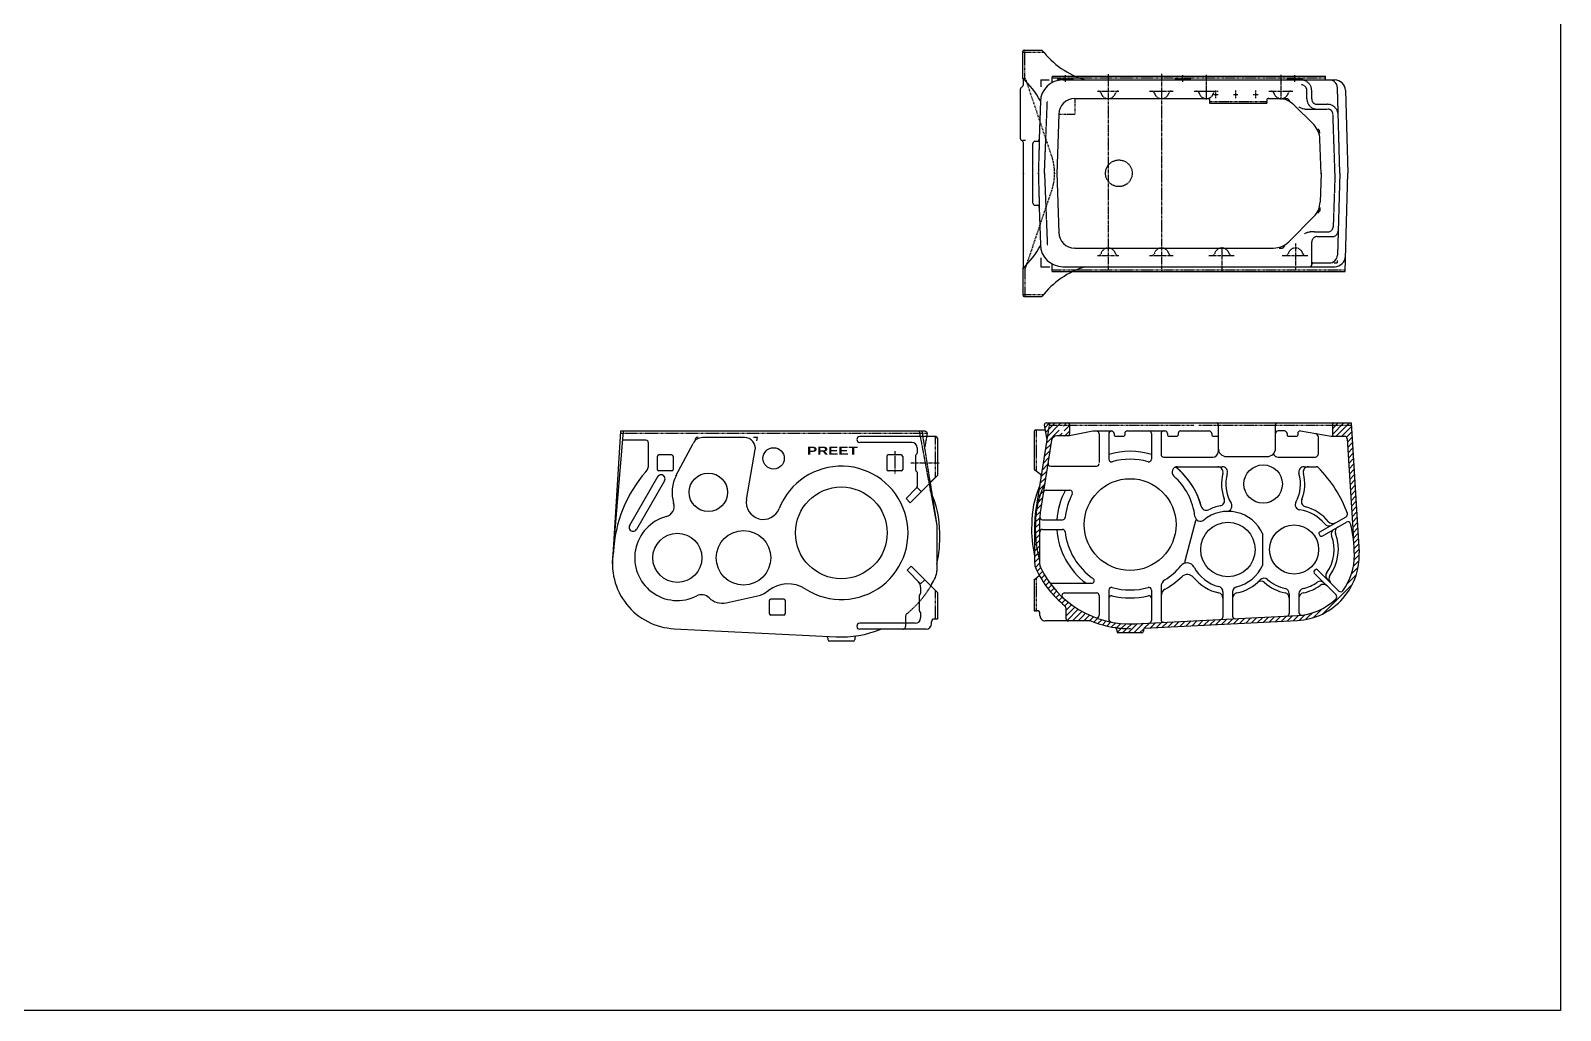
# Model space of a CAD drawing. Header units: millimetres. Extents: x -4466 to 20635, y -2270 to 9154.
# Drawn here: x 17768 to 20635, y 5512 to 7348 of the extents above; entities that cross this region are included whole.
import ezdxf
from ezdxf.enums import TextEntityAlignment as Align

# ---------------------------------------------------------------- set-up
doc = ezdxf.new("R2010")
doc.units = ezdxf.units.MM
doc.header["$LTSCALE"] = 0.3
for name, pattern in [('CENTER2', [28.575, 19.05, -3.175, 3.175, -3.175]), ('HIDDEN', [9.525, 6.35, -3.175]), ('HIDDEN2', [4.7625, 3.175, -1.5875]), ('PHANTOM2', [31.75, 15.875, -3.175, 3.175, -3.175, 3.175, -3.175])]:
    doc.linetypes.add(name, pattern=pattern)
doc.layers.add('AM_8', color=1, linetype='Continuous', lineweight=25)
for name, color, linetype in [('center', 1, 'CENTER2'), ('CHAIN ...', 8, 'PHANTOM2'), ('h', 4, 'HIDDEN'), ('hidden', 4, 'HIDDEN2')]:
    doc.layers.add(name, color=color, linetype=linetype)
doc.styles.add('ARIAL-BLACK', font='')
doc.styles.get('ARIAL-BLACK').set_extended_font_data('Arial Black')

msp = doc.modelspace()

# ---------------------------------------------------------------- hatches: boundary and pattern name
for points in [[(19703.68926, 7212.16692, 0.6748705776), (19703.25925, 7211.99343, 0.1962848416), (19703.33069, 7211.81845, -0.0041667028)], [(19703.75925, 7211.99343, 0.1941221171), (19703.68926, 7212.16692, 0.0041667028), (19703.33069, 7211.81845, 0.6718426336)], [(19724.51733, 7220.25031), (19724.51733, 7220.47944), (19724.41733, 7220.47944, 0.0020833424), (19724.16734, 7220.4784, 0.539229628)], [(19724.66733, 7220.47944), (19724.41733, 7220.47944, 0.0020833424), (19724.16734, 7220.4784, 0.9979188278)], [(19724.51733, 7220.47944), (19724.51733, 7220.25031, 0.2982166267), (19724.66733, 7220.47944)], [(19694.42957, 7191.33623, -0.0020833424), (19694.43775, 7191.5861, 0.4238328738), (19694.17957, 7191.33623, 0.4058719921), (19694.42243, 7191.08633)], [(19694.67957, 7191.33623), (19694.42957, 7191.33623), (19694.42243, 7191.08633, 0.4226046263)], [(19694.43775, 7191.5861, 0.0020833424), (19694.42957, 7191.33623), (19694.67957, 7191.33623, 0.4046592383)], [(19627.99795, 7080.47944), (19628.49795, 7080.47944, 1)], [(19628.49795, 7080.47944), (19627.99795, 7080.47944, 1)], [(19656.25509, 7080.72934, 0.4226046264), (19655.99795, 7080.47944), (19656.24795, 7080.47944)], [(19656.24795, 7080.47944), (19655.99795, 7080.47944, 0.4226046262), (19656.25509, 7080.22954)], [(19656.25509, 7080.72934), (19656.24795, 7080.47944), (19656.49795, 7080.47944, 0.4058719923)], [(19656.49795, 7080.47944), (19656.24795, 7080.47944), (19656.25509, 7080.22954, 0.405871992)], [(19686.74764, 7080.72944, 0.4138474931), (19686.49795, 7080.47944), (19686.74795, 7080.47944, 0.0006250002)], [(19686.74795, 7080.47944), (19686.49795, 7080.47944, 0.4138474931), (19686.74764, 7080.22944, 0.0006250002)], [(19686.74764, 7080.72944, -0.0006250002), (19686.74795, 7080.47944), (19686.99795, 7080.47944, 0.4145797264)], [(19686.99795, 7080.47944), (19686.74795, 7080.47944, -0.0006250002), (19686.74764, 7080.22944, 0.4145797264)], [(19694.42243, 6969.87254, 0.4058719921), (19694.17957, 6969.62264, 0.4238328738), (19694.43775, 6969.37278, -0.0020833424), (19694.42957, 6969.62264)], [(19694.42243, 6969.87254), (19694.42957, 6969.62264, 0.0020833424), (19694.43775, 6969.37278, 0.4046592383), (19694.67957, 6969.62264, 0.4226046263)], [(19703.33069, 6949.14042, 0.1962848416), (19703.25925, 6948.96544, 0.6748705776), (19703.68926, 6948.79196, -0.0041667028)], [(19703.33069, 6949.14042, 0.0041667028), (19703.68926, 6948.79196, 0.1941221171), (19703.75925, 6948.96544, 0.6718426336)], [(19724.66733, 6940.47944), (19724.41733, 6940.47944, -0.0020833424), (19724.16734, 6940.48048, 1.0020855123)], [(19724.16734, 6940.48048, 0.0020833424), (19724.41733, 6940.47944), (19724.66733, 6940.47944, 0.997918828)], [(19672.72408, 6917.43156, 0.2026267476), (19672.69377, 6917.35985, 0.1955122371), (19672.72214, 6917.29007, -0.0005952383), (19672.79377, 6917.35985)], [(19672.72214, 6917.29007, 0.6729230684), (19672.89377, 6917.35985, 0.1948943177), (19672.86557, 6917.42945, 0.001190477)], [(19672.86557, 6917.42945, 0.4145622879), (19672.72408, 6917.43156), (19672.79377, 6917.35985, -0.0005952383)], [(19633.17826, 6908.53539, 0.2026267476), (19633.14795, 6908.46367, 0.1955122371), (19633.17632, 6908.39389, -0.0005952383), (19633.24795, 6908.46367)], [(19633.17632, 6908.39389, 0.6729230684), (19633.34795, 6908.46367, 0.1948943177), (19633.31975, 6908.53328, 0.001190477)], [(19633.31975, 6908.53328, 0.4145622879), (19633.17826, 6908.53539), (19633.24795, 6908.46367, -0.0005952383)], [(19701.9954, 6905.55115, 0.2026267476), (19701.96509, 6905.47944, 0.1955122371), (19701.99346, 6905.40966, -0.0005952383), (19702.06509, 6905.47944)], [(19701.99346, 6905.40966, 0.6729230684), (19702.16509, 6905.47944, 0.1948943177), (19702.13689, 6905.54905, 0.001190477)], [(19702.13689, 6905.54905, 0.4145622879), (19701.9954, 6905.55115), (19702.06509, 6905.47944, -0.0005952383)]]:
    msp.add_hatch(color=6).paths.add_polyline_path(points)
at = {"layer": 'AM_8'}
h = msp.add_hatch(dxfattribs=at)
h.set_pattern_fill('_U', color=6, scale=7.5, angle=45, style=0, pattern_type=0)
h.set_pattern_definition([(45, (12519.663, 6518.954), (-5.303301, 5.303301), [])])
edge = h.paths.add_edge_path(flags=17)
edge.add_arc((19702.77664, 6266.40773), 5, 0, 50.66611826, ccw=False)
edge.add_line((19707.77664, 6266.40773), (19707.77664, 6246.63082))
edge.add_arc((19712.77664, 6246.63082), 5, 180, 270)
edge.add_line((19712.77664, 6241.63082), (19738.27663, 6241.63082))
edge.add_line((19738.27663, 6241.63082), (19738.27663, 6249.14239))
edge.add_arc((19828.27664, 6422.13082), 195, 231.14604248, 242.51357214, ccw=False)
edge = h.paths.add_edge_path(flags=17)
edge.add_line((19738.27663, 6249.14239), (19738.27663, 6241.63082))
edge.add_line((19738.27663, 6241.63082), (19754.48808, 6241.63082))
edge.add_arc((19828.27664, 6422.13082), 195, 242.51357214, 247.76521358, ccw=False)
edge = h.paths.add_edge_path()
edge.add_arc((19828.27664, 6422.13082), 195, 261.69360055, 270.00000069, ccw=False)
edge.add_arc((19798.11209, 6224.33425), 5.2365, 9.50914794, 67.62298144, ccw=False)
edge.add_line((19803.27664, 6225.19935), (19803.27664, 6222.13082))
edge.add_arc((19806.27664, 6222.13082), 3, 180, 270)
edge.add_line((19806.27664, 6219.13082), (19828.27664, 6219.13082))
edge.add_line((19828.27664, 6219.13082), (19828.27664, 6227.13082))
edge = h.paths.add_edge_path()
edge.add_arc((19856.64762, 6225.104), 3.37252, 111.45215689, 178.26966256, ccw=False)
edge.add_line((19855.41421, 6228.24288), (19838.00084, 6227.37343))
edge.add_arc((19828.27664, 6422.13082), 195, 270.00000069, 272.85839461, ccw=False)
edge.add_line((19828.27664, 6227.13082), (19828.27664, 6219.13082))
edge.add_line((19828.27664, 6219.13082), (19850.27664, 6219.13082))
edge.add_arc((19850.27664, 6222.13082), 3, 270, 360)
edge.add_line((19853.27664, 6222.13082), (19853.27664, 6225.20584))
edge = h.paths.add_edge_path()
edge.add_line((19711.77664, 6612.63082), (19671.27664, 6612.63082))
edge.add_line((19671.27664, 6612.63082), (19667.27664, 6608.63082))
edge.add_line((19667.27664, 6608.63082), (19672.27664, 6581.13432))
edge.add_line((19672.27664, 6581.13432), (19714.77664, 6608.63082))
edge.add_line((19714.77664, 6608.63082), (19714.77664, 6609.63082))
edge.add_arc((19711.77664, 6609.63082), 3, 0, 90)
edge = h.paths.add_edge_path()
edge.add_arc((19678.27664, 6351.02527), 20, 180, 205.36268445, ccw=False)
edge.add_line((19658.27664, 6351.02527), (19658.27664, 6422.13082))
edge.add_line((19658.27664, 6422.13082), (19649.27664, 6422.13082))
edge.add_line((19649.27664, 6422.13082), (19649.27664, 6351.02526))
edge.add_arc((19678.27664, 6351.02526), 29, 180, 205.36268633)
edge.add_arc((19828.27664, 6422.13082), 195, 205.36268633, 270.00000069)
edge.add_line((19828.27664, 6227.13082), (19828.27664, 6236.13082))
edge.add_arc((19828.27664, 6422.13082), 186, 205.36268445, 270.00000072, ccw=False)
edge = h.paths.add_edge_path()
edge.add_line((19660.37905, 6448.78418), (19681.08206, 6579.19867))
edge.add_arc((19690.95838, 6577.63082), 10, 90, 170.97969587, ccw=False)
edge.add_line((19690.95838, 6587.63082), (19711.77664, 6587.63082))
edge.add_line((19711.77664, 6587.63082), (19713.00992, 6587.89605))
edge.add_arc((19711.77664, 6590.63082), 3, 294.27364891, 360)
edge.add_line((19714.77664, 6590.63082), (19714.77664, 6608.63082))
edge.add_line((19714.77664, 6608.63082), (19672.27664, 6581.13432))
edge.add_line((19672.27664, 6581.13432), (19651.49036, 6450.19524))
edge.add_arc((19828.27664, 6422.13082), 179, 170.97969587, 180)
edge.add_line((19649.27664, 6422.13082), (19658.27664, 6422.13082))
edge.add_arc((19828.27664, 6422.13082), 170, 170.97969587, 180, ccw=False)
edge = h.paths.add_edge_path()
edge.add_line((20242.27664, 6612.63082), (20210.27664, 6612.63082))
edge.add_arc((20210.27664, 6609.63082), 3, 90, 180)
edge.add_line((20207.27664, 6609.63082), (20207.27664, 6608.63082))
edge.add_line((20207.27664, 6608.63082), (20242.52408, 6608.63082))
edge.add_line((20242.52408, 6608.63082), (20242.27664, 6612.63082))
edge = h.paths.add_edge_path()
edge.add_line((20257.27664, 6356.57461), (20257.27664, 6366.38082))
edge.add_arc((20135.27664, 6366.38082), 122, 360, 363.53984901)
edge.add_line((20257.04387, 6373.91344), (20256.9531, 6375.38082))
edge.add_line((20256.9531, 6375.38082), (20248.27664, 6375.38082))
edge.add_line((20248.27664, 6375.38082), (20248.27664, 6317.78214))
edge.add_arc((20135.52664, 6364.38082), 122, 337.54508084, 356.33140253)
edge = h.paths.add_edge_path()
edge.add_line((20254.06111, 6422.13082), (20245.04391, 6422.13082))
edge.add_line((20245.04391, 6422.13082), (20246.71357, 6395.14009))
edge.add_arc((20019.52664, 6366.38082), 229, 2.6774882, 7.21461652, ccw=False)
edge.add_line((20248.27664, 6377.07832), (20248.27664, 6375.38082))
edge.add_line((20248.27664, 6375.38082), (20256.9531, 6375.38082))
edge.add_line((20256.9531, 6375.38082), (20254.06111, 6422.13082))
edge = h.paths.add_edge_path()
edge.add_line((20242.52408, 6608.63082), (20207.27664, 6608.63082))
edge.add_line((20207.27664, 6608.63082), (20207.27664, 6590.63082))
edge.add_arc((20210.27664, 6590.63082), 3, 180, 270)
edge.add_line((20210.27664, 6587.63082), (20230.1057, 6587.63082))
edge.add_arc((20230.1057, 6582.63082), 5, 3.53984901, 90, ccw=False)
edge.add_line((20235.09616, 6582.93954), (20245.04391, 6422.13082))
edge.add_line((20245.04391, 6422.13082), (20254.06111, 6422.13082))
edge.add_line((20254.06111, 6422.13082), (20242.52408, 6608.63082))
h.paths.add_polyline_path([(20135.52664, 6251.24006), (20011.52664, 6245.04876), (20011.52664, 6236.03755), (20135.52664, 6242.22885)])
edge = h.paths.add_edge_path()
edge.add_line((20187.0936, 6253.81479), (20135.52664, 6251.24006))
edge.add_line((20135.52664, 6251.24006), (20135.52664, 6242.22885))
edge.add_line((20135.52664, 6242.22885), (20141.6105, 6242.53261))
edge.add_arc((20135.52664, 6364.38082), 122, 272.85839461, 295.00390396)
edge = h.paths.add_edge_path()
edge.add_arc((20136.14463, 6363.81999), 121.16557, 273.05014849, 356.47008572)
edge.add_line((20257.08032, 6356.35987), (20257.27664, 6356.57461))
edge.add_arc((20135.52664, 6364.38082), 122, 337.54508084, 356.33140253, ccw=False)
edge.add_line((20248.27664, 6317.78214), (20248.27664, 6366.38082))
edge.add_arc((20135.77827, 6363.93448), 112.52496, -82.64939558, 1.24573637, ccw=False)
edge.add_line((20150.17478, 6252.33426), (20187.0936, 6253.81479))
edge.add_arc((20135.52664, 6364.38082), 122, 272.85839461, 295.00390396, ccw=False)
edge.add_line((20141.6105, 6242.53261), (20142.59185, 6242.82608))
edge = h.paths.add_edge_path()
edge.add_line((20011.52664, 6236.03755), (19838.00084, 6227.37343))
edge.add_arc((19828.27664, 6422.13082), 195, 270.00000069, 272.85839461, ccw=False)
edge.add_line((19828.27664, 6227.13082), (19828.27664, 6236.13082))
edge.add_arc((19828.27664, 6422.13082), 186, 270.00000072, 272.85839461)
edge.add_line((19837.55203, 6236.36224), (20011.52664, 6245.04876))
edge.add_line((20011.52664, 6245.04876), (20011.52664, 6236.03755))
h.paths.add_polyline_path([(19704.90114, 6593.5088), (19704.90114, 6606.75285), (19695.52614, 6606.75285), (19695.52614, 6593.5088)], flags=16)

# ---------------------------------------------------------------- linework, layer by layer
at = {"color": 6}
for p, q in [((19630.24795, 7311.47944), (19663.08128, 7311.47944)), ((19627.24795, 7258.24686), (19627.24795, 7308.47944)), ((19628.24795, 7246.57878), (19628.24795, 7257.32912)), ((19661.24795, 7255.47944), (19660.88304, 7242.70754)), ((19661.24795, 7255.47944), (19676.00407, 7255.47944)), ((19665.74795, 7255.47944), (19676.53224, 7255.47944)), ((19692.24795, 7254.31599), (19692.24795, 7255.47944)), ((19694.24795, 7257.47944), (19720.24795, 7257.47944)), ((19702.06509, 7255.47944), (20211.81122, 7255.47944)), ((19725.31695, 7262.47944), (20194.49795, 7262.47944)), ((19914.24795, 7257.47944), (19940.24795, 7257.47944)), ((20124.24795, 7257.47944), (20150.24795, 7257.47944)), ((20194.49795, 7255.47944), (20194.49795, 7262.47944)), ((19622.74795, 7144.97944), (19622.74795, 7238.97944)), ((20221.24795, 7080.47944), (20216.66428, 7240.90783)), ((20231.80306, 7236.05063), (20236.24795, 7080.47944)), ((19660.12957, 7216.336), (19658.07078, 7144.27836)), ((19724.41733, 7220.47944), (19974.74795, 7220.47944)), ((19975.62829, 7220.47944), (19976.74795, 7220.47944)), ((19977.54621, 7221.2777), (19976.74795, 7220.47944)), ((19976.74795, 7218.47944), (19976.74795, 7214.97944)), ((19979.74795, 7211.97944), (20081.74795, 7211.97944)), ((20084.74795, 7218.47944), (20084.74795, 7214.97944)), ((20086.74795, 7220.47944), (20106.91599, 7220.47944)), ((20089.06194, 7220.47944), (20086.74795, 7220.47944)), ((20118.03031, 7220.47944), (20123.48453, 7220.47944)), ((20126.788, 7217.17597), (20123.48453, 7220.47944)), ((20172.3327, 7171.63127), (20135.20026, 7208.76371)), ((19694.42957, 7191.33623), (19691.23368, 7079.47984)), ((19632.0659, 7141.97944), (19627.34374, 7141.97944)), ((19649.66018, 7140.43602), (19654.66018, 7140.43602)), ((20183.48453, 7160.47944), (20180.19566, 7163.76831)), ((20183.65276, 7155.57267), (20183.48453, 7160.47944)), ((20186.26851, 7079.28014), (20184.02494, 7144.71762)), ((19628.24795, 6903.62976), (19628.24795, 7137.38009)), ((19646.24795, 7024.47944), (19646.24795, 7136.47944)), ((19691.23368, 7081.47903), (19694.42957, 6969.62264)), ((20186.22739, 7080.47944), (20184.36779, 7026.24125)), ((20221.24795, 7080.47944), (20216.68359, 6927.11683)), ((20230.99081, 6896.47944), (20236.24795, 7080.47944)), ((19649.66018, 7020.52286), (19654.66018, 7020.52286)), ((19658.07078, 7016.68052), (19660.08222, 6946.27993)), ((20172.67555, 6999.3276), (20125.54312, 6952.19517)), ((20183.82739, 7010.47944), (20179.20459, 7005.85664)), ((20184.02359, 7016.20211), (20183.82739, 7010.47944)), ((19724.41733, 6940.47944), (20097.25884, 6940.47944)), ((20107.37381, 6940.47944), (20113.82739, 6940.47944)), ((20117.63276, 6944.28481), (20113.82739, 6940.47944)), ((19660.77864, 6921.9055), (19661.24795, 6905.47944)), ((20171.54795, 6912.47944), (20201.66744, 6912.47944)), ((20210.87239, 6912.47944), (20216.24795, 6912.47944)), ((20216.37997, 6916.91515), (20216.24795, 6912.47944)), ((19627.24795, 6902.71201), (19627.24795, 6852.47944)), ((19661.24795, 6905.47944), (19677.57084, 6905.47944)), ((19702.06509, 6905.47944), (20211.81122, 6905.47944)), ((19720.97635, 6896.47944), (20230.99081, 6896.47944)), ((19630.24795, 6849.47944), (19663.08128, 6849.47944)), ((18873.06499, 6597.11774), (18858.06499, 6354.63764)), ((18878.06499, 6597.11774), (18858.37666, 6359.67574)), ((19444.06499, 6597.11774), (18873.06499, 6597.11774)), ((19433.06499, 6597.11774), (19434.93468, 6587.11774)), ((19438.06499, 6597.11774), (19439.6514, 6587.11774)), ((19648.27664, 6596.63082), (19648.27664, 6527.14919)), ((19651.27664, 6599.63082), (19668.91321, 6599.63082)), ((19667.27664, 6608.63082), (19672.27664, 6581.13432)), ((19671.27664, 6612.63082), (20242.27664, 6612.63082)), ((19711.77664, 6588.63082), (19758.27664, 6597.63082)), ((19714.77664, 6609.63082), (19714.77664, 6591.63082)), ((19758.27664, 6597.63082), (19793.27664, 6597.63082)), ((19823.27664, 6597.63082), (19893.27664, 6597.63082)), ((19923.27664, 6597.63082), (19976.27664, 6597.63082)), ((19993.27664, 6609.63082), (19993.27664, 6558.63082)), ((20100.77664, 6565.63082), (20100.77664, 6609.63082)), ((20117.27664, 6597.63082), (20105.77664, 6597.63082)), ((20147.27664, 6597.63082), (20204.85607, 6587.63082)), ((20207.27664, 6609.63082), (20207.27664, 6590.63082)), ((20242.27664, 6612.63082), (20257.27664, 6370.15073)), ((18920.76499, 6580.11774), (18876.56571, 6580.11774)), ((18925.76499, 6534.43061), (18925.76499, 6575.11774)), ((18977.208, 6513.55073), (19009.1465, 6574.41137)), ((19012.9218, 6581.60542), (19014.76499, 6585.11774)), ((19019.02023, 6585.11774), (19014.76499, 6585.11774)), ((19105.92992, 6585.11774), (19026.85605, 6585.11774)), ((19129.76499, 6585.11774), (19122.35333, 6585.11774)), ((19128.73936, 6579.3011), (19129.76499, 6585.11774)), ((19464.06499, 6587.11774), (19321.56499, 6587.11774)), ((19419.06499, 6576.11774), (19321.56499, 6576.11774)), ((19429.06499, 6566.11774), (19429.06499, 6556.11774)), ((19448.06499, 6593.11774), (19446.97394, 6587.11774)), ((19467.06499, 6584.11774), (19467.06499, 6514.11774)), ((19672.27664, 6581.13432), (19651.49036, 6450.19524)), ((19681.2408, 6580.19867), (19660.37905, 6448.78418)), ((19711.77664, 6588.63082), (19691.11713, 6588.63082)), ((19770.27664, 6592.22136), (19770.27664, 6538.63082)), ((19788.27664, 6592.22136), (19788.27664, 6544.73282)), ((19798.27664, 6592.63082), (19798.27664, 6589.63082)), ((19800.27664, 6587.63082), (19816.27664, 6587.63082)), ((19818.27664, 6592.63082), (19818.27664, 6589.63082)), ((19868.27664, 6592.63082), (19868.27664, 6544.73282)), ((19886.27664, 6592.63082), (19886.27664, 6553.63082)), ((19898.27664, 6592.63082), (19898.27664, 6589.63082)), ((19900.27664, 6587.63082), (19916.27664, 6587.63082)), ((19918.27664, 6592.63082), (19918.27664, 6589.63082)), ((19981.27664, 6592.63082), (19981.27664, 6589.63082)), ((19983.27664, 6587.63082), (19993.27664, 6587.63082)), ((20122.27664, 6592.63082), (20122.27664, 6589.63082)), ((20124.27664, 6587.63082), (20140.27664, 6587.63082)), ((20142.27664, 6592.63082), (20142.27664, 6589.63082)), ((20180.57664, 6587.38081), (20180.57664, 6553.63082)), ((20204.85607, 6587.63082), (20230.1057, 6587.63082)), ((20235.09616, 6582.93954), (20246.71357, 6395.14009)), ((18942.06499, 6549.61774), (18942.06499, 6525.61774)), ((18969.06499, 6552.61774), (18945.06499, 6552.61774)), ((18972.06499, 6549.61774), (18972.06499, 6525.61774)), ((19109.36821, 6469.44183), (19125.80855, 6562.67961)), ((19372.06499, 6549.61774), (19372.06499, 6525.61774)), ((19399.06499, 6552.61774), (19375.06499, 6552.61774)), ((19402.06499, 6549.61774), (19402.06499, 6525.61774)), ((19426.06499, 6551.53516), (19426.06499, 6524.70031)), ((19891.27664, 6548.63082), (19983.27664, 6548.63082)), ((20009.27664, 6549.63082), (20084.77664, 6549.63082)), ((20105.77123, 6548.63082), (20175.57664, 6548.63082)), ((18942.81797, 6511.70723), (18890.2025, 6420.57456)), ((18969.06499, 6522.61774), (18945.06499, 6522.61774)), ((19399.06499, 6522.61774), (19375.06499, 6522.61774)), ((19467.06499, 6514.11774), (19416.06499, 6463.11774)), ((19429.06499, 6520.11774), (19429.06499, 6493.74516)), ((19463.06499, 6510.11774), (19451.97938, 6499.03213)), ((19648.27664, 6526.21138), (19648.27664, 6525.63082)), ((19648.27664, 6525.63082), (19648.85168, 6525.20826)), ((19649.50017, 6524.73172), (19659.42377, 6517.43939)), ((19679.38712, 6531.63082), (19733.17538, 6531.63082)), ((19733.17538, 6531.63082), (19765.27664, 6531.63082)), ((19916.89943, 6530.63082), (20000.80587, 6530.63082)), ((20154.3474, 6530.63082), (20177.0558, 6530.63082)), ((18955.80835, 6504.20723), (18903.19288, 6413.07456)), ((19427.60053, 6490.20962), (19408.28682, 6470.89591)), ((19428.74743, 6491.99165), (19436.84317, 6483.89591)), ((19451.49459, 6498.54733), (19466.06499, 6420.61774)), ((19453.39996, 6500.4527), (19466.06499, 6420.61774)), ((19670.65599, 6486.63082), (19715.5114, 6486.63082)), ((19408.28682, 6470.89591), (19416.06499, 6463.11774)), ((19649.27664, 6422.15976), (19649.27664, 6351.02526)), ((19658.27664, 6422.13082), (19658.27664, 6351.02527)), ((19663.87165, 6431.13082), (19701.5476, 6431.13082)), ((19950.91609, 6429.083), (19930.65226, 6353.45737)), ((20183.50611, 6408.27794), (20233.13927, 6436.93365)), ((20188.00611, 6400.48371), (20233.85122, 6426.9524)), ((19466.06499, 6420.61774), (19466.06499, 6335.51218)), ((19663.87165, 6413.13082), (19701.5476, 6413.13082)), ((20076.52664, 6405.16757), (20076.52664, 6345.59408)), ((20182.40803, 6404.17986), (20183.90803, 6401.58179)), ((20257.27664, 6356.57461), (20257.27664, 6370.15073)), ((18858.06499, 6348.86774), (18858.06499, 6354.63764)), ((19417.97668, 6344.20605), (19410.19851, 6336.42788)), ((19435.56499, 6311.06139), (19410.19851, 6336.42788)), ((19467.06499, 6295.11774), (19417.97668, 6344.20605)), ((20175.47795, 6337.55039), (20173.35685, 6335.42929)), ((20175.47839, 6337.55083), (20175.47795, 6337.55039)), ((20179.68853, 6337.58289), (20219.59252, 6297.6789)), ((19443.34317, 6318.83956), (19435.56499, 6311.06139)), ((19648.27664, 6318.63082), (19648.67373, 6318.96558)), ((19648.27664, 6318.63082), (19648.27664, 6318.03088)), ((19648.27664, 6317.2361), (19648.27664, 6263.63082)), ((19648.27664, 6317.2361), (19648.27664, 6263.63082)), ((19649.343, 6319.52979), (19658.10335, 6326.915)), ((19680.84529, 6312.13082), (19755.94926, 6312.13082)), ((20173.35663, 6331.18687), (20214.20248, 6290.34102)), ((19071.28169, 6275.67346), (19133.32017, 6289.22024)), ((19152.06499, 6279.61774), (19152.06499, 6255.61774)), ((19179.06499, 6282.61774), (19155.06499, 6282.61774)), ((19182.06499, 6279.61774), (19182.06499, 6255.61774)), ((19433.06499, 6291.11774), (19433.56499, 6291.11774)), ((19433.06499, 6288.78761), (19433.06499, 6261.44787)), ((19435.56499, 6304.84819), (19435.56499, 6293.11774)), ((19467.06499, 6295.11774), (19467.06499, 6245.11774)), ((19705.50856, 6294.13082), (19765.27664, 6294.13082)), ((19770.27664, 6289.13082), (19770.27664, 6252.44877)), ((19788.27664, 6299.52883), (19788.27664, 6244.54704)), ((19868.27664, 6299.52883), (19868.27664, 6242.65289)), ((19886.27664, 6305.60937), (19886.27664, 6244.05093)), ((20002.27664, 6296.18684), (20002.27664, 6249.34349)), ((20020.27664, 6296.06697), (20020.27664, 6250.74152)), ((20126.52664, 6292.53156), (20126.52664, 6255.54727)), ((20144.52664, 6292.53156), (20144.52664, 6257.29208)), ((19179.06499, 6252.61774), (19155.06499, 6252.61774)), ((19433.06499, 6259.11774), (19433.56499, 6259.11774)), ((19435.56499, 6257.11774), (19435.56499, 6247.11774)), ((19648.27664, 6261.76956), (19648.27664, 6260.63082)), ((19648.27664, 6260.63082), (19649.70011, 6260.63082)), ((19648.27664, 6260.63082), (19649.55143, 6260.63082)), ((19651.27533, 6260.63082), (19654.27664, 6260.63082)), ((19651.27533, 6260.63082), (19654.27664, 6260.63082)), ((19651.27533, 6260.63082), (19654.27664, 6260.63082)), ((19651.27533, 6260.63082), (19654.27664, 6260.63082)), ((19659.28219, 6251.96416), (19659.27664, 6255.63082)), ((19707.77664, 6266.40773), (19707.77664, 6246.63082)), ((19837.55203, 6236.36224), (20141.16169, 6251.52141)), ((18973.97613, 6227.01978), (19277.3328, 6211.86075)), ((19425.56499, 6237.11774), (19321.56499, 6237.11774)), ((19446.06499, 6226.11774), (19321.56499, 6226.11774)), ((19456.06499, 6236.11774), (19456.06499, 6240.11774)), ((19467.06499, 6245.11774), (19461.06499, 6245.11774)), ((19467.06499, 6245.11774), (19461.06499, 6245.11774)), ((19754.48808, 6241.63082), (19669.27424, 6241.63082)), ((19803.27664, 6225.19935), (19803.27664, 6222.13082)), ((19853.27664, 6225.20584), (19853.27664, 6222.13082)), ((19855.41421, 6228.24288), (20141.6105, 6242.53261)), ((19262.06499, 6209.39749), (19262.06499, 6206.61774)), ((19309.06499, 6203.61774), (19265.06499, 6203.61774)), ((19312.06499, 6209.69275), (19312.06499, 6206.61774)), ((19850.27664, 6219.13082), (19806.27664, 6219.13082))]:
    msp.add_line(p, q, dxfattribs=at)
msp.add_lwpolyline([(15440.36744, 9154.10625), (20634.6452, 9154.10625), (20634.6452, 5511.72143), (15440.36744, 5511.72143)], close=True)
for centre, radius in [((19703.50925, 7211.99343), 0.25), ((19724.41733, 7220.47944), 0.25), ((19694.42957, 7191.33623), 0.25), ((19628.24795, 7080.47944), 0.25), ((19656.24795, 7080.47944), 0.25), ((19686.74795, 7080.47944), 0.25), ((19694.42957, 6969.62264), 0.25), ((19703.50925, 6948.96544), 0.25), ((19724.41733, 6940.47944), 0.25), ((19672.79377, 6917.35985), 0.1), ((19633.24795, 6908.46367), 0.1), ((19702.06509, 6905.47944), 0.1), ((19160.06499, 6546.11774), 20), ((19037.76499, 6482.61774), 36), ((19828.27664, 6422.13082), 86), ((20077.57664, 6498.13082), 36), ((19287.06499, 6406.61774), 86), ((20011.52664, 6375.38082), 51), ((18979.81499, 6359.86774), 46), ((19103.81499, 6359.86774), 51), ((20135.52664, 6375.38082), 46), ((19828.27664, 6227.13082), 0.5256)]:
    msp.add_circle(centre, radius, dxfattribs=at)
for centre, radius, start, end in [((19630.24795, 7308.47944), 3, 90, 180), ((19790.09588, 7408.77944), 160, 217.45405139, 253.36042162), ((19519.56378, 7139.90786), 160, 28.53371794, 47.69895076), ((19702.06509, 7213.47944), 42, 90, 178.36342296), ((19694.24795, 7255.47944), 2, 90, 180), ((19720.24795, 7255.47944), 2, 0, 90), ((19914.24795, 7255.47944), 2, 90, 180), ((19940.24795, 7255.47944), 2, 0, 90), ((20124.24795, 7255.47944), 2, 90, 180), ((20150.24795, 7255.47944), 2, 0, 90), ((20201.6704, 7240.47944), 15, 1.63657704, 90), ((20211.81122, 7235.47944), 20, 1.63657704, 90), ((19625.74795, 7238.97944), 3, 108.20995686, 180), ((19623.24795, 7246.57878), 5, 288.20995686, 0), ((19724.41733, 7190.47944), 30, 90, 178.36342296), ((19972.60582, 7230.47944), 10, 270, 315), ((19974.74795, 7218.47944), 2, 0, 90), ((19979.74795, 7214.97944), 3, 180, 270), ((20081.74795, 7214.97944), 3, 270, 0), ((20086.74795, 7218.47944), 2, 90, 180), ((20106.91599, 7180.47944), 40, 45, 90), ((20144.04842, 7143.347), 40, 1.96365753, 45), ((19625.74795, 7144.97944), 3, 180, 251.79004314), ((19623.24795, 7137.38009), 5, 0, 71.79004314), ((19650.24795, 7136.47944), 4, 98.44979602, 180), ((19654.07241, 7144.3926), 4, 278.44979602, 358.36342296), ((19650.24795, 7024.47944), 4, 180, 261.55020398), ((20144.39128, 7027.61187), 40, 315, 358.03634247), ((19654.07241, 7016.56628), 4, 1.63657704, 81.55020398), ((19724.41733, 6970.47944), 30, 181.63657704, 270), ((19519.56378, 7021.05101), 160, 312.30104924, 331.48814659), ((19702.06509, 6947.47944), 42, 181.63657704, 270), ((20097.25884, 6980.47944), 40, 270, 315), ((20171.54795, 6909.47944), 3, 90, 180), ((20201.68774, 6927.47944), 15, 270, 358.29527168), ((20211.81122, 6925.47944), 20, 270, 358.36342296), ((19790.09588, 6752.17944), 160, 106.63957838, 142.54594861), ((20165.54795, 6908.47944), 3, 270, 0), ((19630.24795, 6852.47944), 3, 180, 270), ((19444.06499, 6593.11774), 4, 0, 90), ((19651.27664, 6596.63082), 3, 90, 180), ((19671.27664, 6608.63082), 4, 90, 180), ((19711.77664, 6609.63082), 3, 0, 90), ((19765.27664, 6592.22136), 5, 0, 90), ((19793.27664, 6592.22136), 5, 90, 180), ((19793.27664, 6592.63082), 5, 0, 90), ((19823.27664, 6592.63082), 5, 90, 180), ((19863.27664, 6592.63082), 5, 0, 90), ((19891.27664, 6592.63082), 5, 90, 180), ((19893.27664, 6592.63082), 5, 0, 90), ((19923.27664, 6592.63082), 5, 90, 180), ((19976.27664, 6592.63082), 5, 0, 90), ((19990.27664, 6609.63082), 3, 0, 90), ((20103.77664, 6609.63082), 3, 90, 180), ((20105.77664, 6592.63082), 5, 90, 180), ((20117.27664, 6592.63082), 5, 0, 90), ((20147.27664, 6592.63082), 5, 90, 180), ((20210.27664, 6609.63082), 3, 90, 180), ((18920.76499, 6575.11774), 5, 0, 90), ((19026.85605, 6565.11774), 20, 90, 152.31036966), ((19105.92992, 6565.11774), 20, 350, 90), ((19321.56499, 6581.61774), 5.5, 90, 270), ((19419.06499, 6566.11774), 10, 0, 90), ((19464.06499, 6584.11774), 3, 0, 90), ((19691.11713, 6578.63082), 10, 90, 170.97969587), ((19711.77664, 6591.63082), 3, 270, 0), ((19800.27664, 6589.63082), 2, 180, 270), ((19816.27664, 6589.63082), 2, 270, 0), ((19900.27664, 6589.63082), 2, 180, 270), ((19916.27664, 6589.63082), 2, 270, 0), ((19983.27664, 6589.63082), 2, 180, 270), ((20009.27664, 6565.63082), 16, 180, 270), ((20084.77664, 6565.63082), 16, 270, 0), ((20124.27664, 6589.63082), 2, 180, 270), ((20140.27664, 6589.63082), 2, 270, 0), ((20175.57664, 6587.38081), 5, 0, 90), ((20210.27664, 6590.63082), 3, 180, 270), ((20230.1057, 6582.63082), 5, 3.53984901, 90), ((18945.06499, 6549.61774), 3, 90, 180), ((18969.06499, 6549.61774), 3, 0, 90), ((19375.06499, 6549.61774), 3, 90, 180), ((19399.06499, 6549.61774), 3, 0, 90), ((19429.06499, 6551.53516), 3, 113.57817848, 180), ((19427.06499, 6556.11774), 2, 293.57817848, 0), ((19679.38712, 6536.63082), 5, 170.97969587, 270), ((19765.27664, 6536.63082), 5, 270, 0), ((19828.27664, 6422.13082), 137.5, 73.0876102, 106.9123898), ((19793.27664, 6544.73282), 5, 180, 285.93280382), ((19828.27664, 6422.13082), 122.5, 74.06719618, 105.93280382), ((19863.27664, 6544.73282), 5, 254.06719618, 0), ((19891.27664, 6553.63082), 5, 180, 270), ((19983.27664, 6558.63082), 10, 270, 0), ((20105.77123, 6558.63082), 10, 202.89333846, 270), ((20175.57664, 6553.63082), 5, 270, 0), ((19103.81499, 6359.86774), 244, 138.60678644, 177.41938927), ((18905.76499, 6534.43061), 20, 318.60678644, 0), ((18945.06499, 6525.61774), 3, 180, 270), ((18949.31316, 6507.95723), 7.5, 330, 150), ((18969.06499, 6525.61774), 3, 270, 0), ((19037.76499, 6482.61774), 68, 151.67904661, 197.32437034), ((19287.06499, 6406.61774), 125, 237.25621277, 158.60717473), ((19375.06499, 6525.61774), 3, 180, 270), ((19399.06499, 6525.61774), 3, 270, 0), ((19429.06499, 6524.70031), 3, 180, 246.42182152), ((19427.06499, 6520.11774), 2, 0, 66.42182152), ((19651.27664, 6527.14919), 3, 180, 233.68981678), ((19656.46299, 6513.41027), 5, 350.97969587, 53.68981678), ((19916.89943, 6520.63082), 10, 90, 228.02153125), ((19828.27664, 6422.13082), 122.5, 7.02938612, 48.02153125), ((19828.27664, 6422.13082), 137.5, 14.52220342, 51.69831847), ((19828.27664, 6422.13082), 137.5, 14.52220342, 48.02153125), ((19992.50167, 6520.63082), 10, 345.18600976, 90), ((20077.57664, 6498.13082), 78, 165.18600976, 200.7510745), ((20000.80587, 6520.63082), 10, 343.66517676, 90), ((20077.57664, 6498.13082), 70, 163.66517676, 211.07060341), ((20077.57664, 6498.13082), 70, 331.13697188, 16.33482324), ((20154.3474, 6520.63082), 10, 90, 196.33482324), ((20077.57664, 6498.13082), 78, 338.10158563, 14.81399024), ((20162.6516, 6520.63082), 10, 90, 194.81399024), ((20177.0558, 6525.63082), 5, 45.31124441, 90), ((20019.52664, 6366.38082), 229, 19.5299112, 45.31124441), ((19424.06499, 6493.74516), 5, 315, 0), ((19244.05499, 6398.20774), 227.67, 19.97911255, 23.00425451), ((19287.06499, 6406.61774), 184.5, 0.03885292, 25.21282724), ((19828.27664, 6422.13082), 184.5, 156.95461052, 179.96114708), ((19670.65599, 6481.63082), 5, 90, 170.97969587), ((19828.27664, 6422.13082), 137.5, 152.49550618, 176.24704774), ((19828.27664, 6422.13082), 137.5, 152.02469835, 152.49550618), ((19828.27664, 6422.13082), 122.5, 152.18186072, 173.69598737), ((19715.5114, 6481.63082), 5, 332.18186072, 90), ((18953.75718, 6456.41301), 20, 285.10436848, 17.32437034), ((19140.88206, 6463.88509), 32, 170, 338.60717473), ((19971.06409, 6459.11721), 10, 194.52220342, 295.79045535), ((20011.52664, 6375.38082), 83, 100.05757997, 115.79045535), ((19995.28532, 6466.95167), 10, 280.05757997, 20.7510745), ((20009.05408, 6456.84331), 10, 271.73851459, 31.07060341), ((20147.63873, 6459.51343), 10, 151.13697188, 261.80773383), ((20159.22714, 6465.31016), 10, 158.10158563, 255.23564944), ((20135.52663, 6375.38082), 83, 38.96980785, 75.23564944), ((18979.81499, 6359.86774), 80, 105.10436848, 296.96647187), ((19871.28664, 6413.72082), 227.67, 177.85153729, 192.80255954), ((19828.27664, 6422.13082), 179, 170.97969587, 180.00926124), ((19828.27664, 6422.13082), 170, 170.97969587, 180), ((19663.87165, 6436.13082), 5, 175.13268778, 270), ((19701.5476, 6436.13082), 5, 270, 353.69598737), ((19959.7807, 6438.34596), 10, 187.02938612, 309.41400781), ((19955.74572, 6427.78891), 5, 131.2701532, 165), ((20011.52664, 6375.38082), 71.5, 24.61997733, 129.41400781), ((20135.52663, 6375.38082), 75, 39.82202205, 81.80773383), ((20200.80981, 6429.81524), 10, 219.82202205, 300), ((20207.83203, 6433.86952), 10, 218.96980785, 300), ((20230.63927, 6441.26378), 5, 300, 19.5299112), ((20236.35122, 6422.62227), 5, 14.54130473, 120), ((20019.52664, 6366.38082), 229, 359.70607076, 14.54130473), ((18896.81499, 6417.02774), 7.50367, 148.20833915, 331.79166085), ((19244.05499, 6398.20774), 227.67, 347.19744046, 2.14846271), ((19663.87165, 6408.13082), 5, 90, 184.86731222), ((19828.27664, 6422.13082), 137.5, 183.75295226, 233.13010235), ((19701.5476, 6408.13082), 5, 6.30401263, 90), ((19828.27664, 6422.13082), 122.5, 186.30401263, 235.43967822), ((20185.00611, 6405.67986), 3, 120, 210), ((20186.50611, 6403.08179), 3, 210, 300), ((20135.52663, 6375.38082), 75, 324.82202766, 20.17797795), ((20135.52663, 6375.38082), 83, 323.96981296, 21.03019215), ((20215.30981, 6404.7005), 10, 120, 200.17797795), ((20222.33203, 6408.75479), 10, 120, 201.03019215), ((18980.06499, 6348.86774), 122, 169.61778734, 267.13925403), ((20135.52664, 6364.38082), 113, 324.20591516, 0.41842902), ((20011.52664, 6375.46753), 237.03086, 2.88630778, 2.89461882), ((20135.27664, 6364.38082), 122, 0, 0.40964486), ((19678.27664, 6351.02526), 29, 180, 205.36268633), ((19828.27664, 6422.13082), 195, 205.36268633, 231.20158804), ((19678.27664, 6351.02527), 20, 180, 205.36268445), ((19828.27664, 6422.13082), 186, 205.36268445, 272.85839461), ((19828.27664, 6422.13082), 122.5, 302.06689904, 320.83205823), ((19934.88011, 6335.28643), 15, 27.61441754, 140.83205823), ((19935.48189, 6352.16327), 5, 165, 208.25297528), ((20011.52664, 6375.38082), 71.5, 207.61441754, 256.33784917), ((20011.52664, 6375.38082), 71.5, 283.30068503, 335.38002267), ((20177.59949, 6335.42929), 3, 45.88756018, 135), ((20135.52664, 6364.38082), 122, 318.655402, 356.33140253), ((19187.00159, 6251.01467), 60, 57.25621277, 127.38742141), ((19420.56499, 6304.84819), 15, 0, 45), ((19287.06499, 6406.61774), 195, 330.24212959, 334.63731561), ((19437.06499, 6335.51218), 29, 334.63731561, 0), ((19651.27664, 6317.2361), 3, 130.13174961, 180), ((19680.84529, 6317.13082), 5, 215.45831383, 270), ((19755.94926, 6317.13082), 5, 270, 55.43967822), ((19901.27664, 6305.60937), 15, 122.06689904, 180), ((19828.27664, 6422.13082), 137.5, 298.59978247, 314.6415026), ((19935.4336, 6313.62444), 15, 39.06245508, 134.6415026), ((20011.52664, 6375.38082), 83, 219.06245508, 258.05402863), ((20011.52664, 6375.38082), 83, 281.63129426, 316.75308396), ((20073.52663, 6306.06271), 10, 48.18968618, 131.81030989), ((20079.26857, 6311.66245), 10, 48.55815186, 136.75308396), ((20135.52663, 6375.38082), 83, 228.18968618, 258.21141691), ((20135.52663, 6375.38082), 75, 228.55815186, 257.08358775), ((20135.52663, 6375.38082), 75, 282.91642244, 305.17798356), ((20135.52663, 6375.38082), 83, 281.78859236, 306.03019727), ((20175.47817, 6333.30797), 3, 135, 225), ((20184.49668, 6305.90468), 10, 45, 125.17798356), ((20190.2303, 6300.17106), 10, 45, 126.03019727), ((20205.00278, 6326.41078), 10, 144.82202766, 225), ((20210.7364, 6320.67716), 10, 143.96981296, 225), ((19025.1619, 6270.74053), 20, 45.34923945, 116.96647187), ((19063.81499, 6309.86774), 35, 225.34923945, 282.31781148), ((19129.05349, 6308.75983), 20, 282.31781148, 296.28143218), ((19103.81499, 6359.86774), 77, 296.28143218, 307.38742141), ((19155.06499, 6279.61774), 3, 90, 180), ((19179.06499, 6279.61774), 3, 0, 90), ((19436.06499, 6288.78761), 3, 120, 180), ((19433.56499, 6293.11774), 2, 300, 0), ((19705.50856, 6289.13082), 5, 90, 227.29087794), ((19765.27664, 6289.13082), 5, 0, 90), ((19793.27664, 6299.52883), 5, 74.06719618, 180), ((19793.27664, 6283.99593), 5, 75.78187581, 180), ((19828.27664, 6422.13082), 137.5, 255.78187581, 284.21812419), ((19828.27664, 6422.13082), 122.5, 254.06719618, 285.93280382), ((19851.63729, 6281.55867), 5, 99.43533872, 99.43533872), ((19863.27664, 6299.52883), 5, 0, 105.93280382), ((19863.27664, 6283.99593), 5, 0, 104.21812419), ((19901.27664, 6288.23814), 15, 118.59978247, 180), ((19992.27664, 6284.3949), 10, 0, 78.05402863), ((19992.27664, 6296.18684), 10, 0, 76.33784917), ((20030.27664, 6296.06697), 10, 103.30068503, 180), ((20030.27664, 6284.29055), 10, 101.63129426, 180), ((20116.52664, 6284.34236), 10, 0, 78.21141691), ((20116.52664, 6292.53156), 10, 0, 77.08358775), ((20135.52664, 6364.38082), 113, 272.85839461, 314.08650454), ((20135.52664, 6364.38082), 122, 272.85839461, 318.655402), ((20154.52664, 6292.53156), 10, 102.91642244, 180), ((20154.52664, 6284.34237), 10, 101.78859236, 180), ((20210.66695, 6286.80548), 5, 314.08650454, 45), ((20223.12805, 6301.21444), 5, 225, 324.20591516), ((19155.06499, 6255.61774), 3, 180, 270), ((19179.06499, 6255.61774), 3, 270, 0), ((19436.06499, 6261.44787), 3, 180, 240), ((19433.56499, 6257.11774), 2, 0, 60), ((19651.27664, 6263.63082), 3, 180, 270), ((19654.27664, 6255.63082), 5, 0, 90), ((19669.27663, 6251.63082), 10, 178.08977621, 270), ((19702.77664, 6266.40773), 5, 0, 50.66611826), ((19765.27664, 6252.44877), 5, 249.63091398, 0), ((20025.27664, 6250.74152), 5, 180, 272.85839461), ((20121.52664, 6255.54727), 5, 272.85839461, 0), ((20149.52664, 6257.29208), 5, 180, 277.44819056), ((19287.06499, 6406.61774), 195, 267.13925403, 292.23478448), ((19321.56499, 6231.61774), 5.5, 90, 270), ((19425.56499, 6247.11774), 10, 270, 0), ((19446.06499, 6236.11774), 10, 270, 0), ((19461.06499, 6240.11774), 5, 90, 180), ((19712.77664, 6246.63082), 5, 180, 270), ((19828.27664, 6422.13082), 195, 247.76521358, 261.69360055), ((19793.27664, 6244.54704), 5, 180, 258.85047184), ((19798.11209, 6224.33425), 5.2365, 9.50914794, 67.62298144), ((19806.27664, 6222.13082), 3, 180, 270), ((19850.27664, 6222.13082), 3, 270, 0), ((19856.64762, 6225.104), 3.37252, 111.45215689, 178.26966256), ((19863.27664, 6242.65289), 5, 272.85839461, 0), ((19891.27664, 6244.05093), 5, 180, 272.85839461), ((19997.27664, 6249.34349), 5, 272.85839461, 0), ((19257.38255, 6208.72508), 4.73048, 8.17201001, 57.89261328), ((19265.06499, 6206.61774), 3, 180, 270), ((19309.06499, 6206.61774), 3, 270, 0), ((19317.54386, 6208.74125), 5.56087, 118.9370825, 170.14783644)]:
    msp.add_arc(centre, radius, start, end, dxfattribs=at)
at = {"layer": 'center', "color": 6}
for p, q in [((19707.24795, 7252.02977), (19707.24795, 7264.51471)), ((19787.24795, 7266.47357), (19787.24795, 6897.91718)), ((19887.24795, 7267.13742), (19887.24795, 6897.57645)), ((19927.24795, 7252.02977), (19927.24795, 7264.51471)), ((20111.24795, 7218.98899), (20111.24795, 7265.21033)), ((20137.24795, 7252.02977), (20137.24795, 7264.51471)), ((19767.0139, 7234.47944), (19807.26108, 7234.47944)), ((19864.51568, 7234.47944), (19909.11003, 7234.47944)), ((19948.51568, 7234.47944), (19993.11003, 7234.47944)), ((19961.09093, 7234.47944), (19981.96777, 7234.47944)), ((19971.24795, 7218.98899), (19971.24795, 7237.86725)), ((20088.51568, 7234.47944), (20133.11003, 7234.47944)), ((20083.54229, 7211.97944), (20084.74795, 7211.97944)), ((20084.74795, 7212.97944), (20084.74795, 7211.97944)), ((19656.83104, 7140.47944), (19657.96224, 7140.47944)), ((19656.63596, 7020.47944), (19657.96224, 7020.47944)), ((20000.24795, 6942.27306), (20000.24795, 6897.30091)), ((20138.24795, 6948.80945), (20138.24795, 6896.28708)), ((19767.0139, 6926.47944), (19807.26108, 6926.47944)), ((19864.51568, 6926.47944), (19909.11003, 6926.47944)), ((19975.50224, 6926.47944), (20023.14436, 6926.47944)), ((20113.50224, 6926.47944), (20161.14436, 6926.47944)), ((19387.06499, 6559.72504), (19387.06499, 6516.37787)), ((19417.39544, 6538.11774), (19470.36413, 6538.11774))]:
    msp.add_line(p, q, dxfattribs=at)
at = {"layer": 'center', "color": 6, "ltscale": 0.4}
for p, q in [((19971.24795, 7225.03124), (19971.24795, 7265.16266)), ((19985.24576, 7227.97944), (19993.09073, 7227.97944)), ((19988.84795, 7221.47944), (19988.84795, 7235.47944)), ((20022.31702, 7227.97944), (20030.28491, 7227.97944)), ((20026.24795, 7221.47944), (20026.24795, 7235.47944)), ((20059.06574, 7227.97944), (20067.97858, 7227.97944)), ((20063.64795, 7221.47944), (20063.64795, 7235.47944)), ((19976.74795, 7212.97944), (19976.74795, 7211.97944)), ((19976.74795, 7211.97944), (19977.82885, 7211.97944))]:
    msp.add_line(p, q, dxfattribs=at)
at = {"layer": 'center', "color": 6}
msp.add_arc((19828.27664, 6422.13082), 195, 261.69360055, 270.00000069, dxfattribs=at)
at = {"layer": 'CHAIN ...', "color": 6}
for p, q in [((19631.24795, 7254.47944), (19631.24795, 7311.47944)), ((19627.24795, 7307.47944), (19666.24795, 7307.47944)), ((19682.24855, 7259.47944), (19733.35225, 7259.47944)), ((19733.35225, 7259.47944), (20194.49795, 7259.47944)), ((19724.51733, 7220.47944), (19724.51733, 7191.33623)), ((19976.74795, 7214.97944), (20084.74795, 7214.97944)), ((19694.42957, 7191.33623), (19724.51733, 7191.33623)), ((19631.24795, 6906.47944), (19631.24795, 6849.47944)), ((19682.24855, 6899.47944), (19733.35225, 6899.47944)), ((19733.35225, 6899.47944), (20231.07652, 6899.47944)), ((19627.24795, 6853.47944), (19666.24795, 6853.47944)), ((19652.27664, 6599.63082), (19652.27664, 6522.69144)), ((19676.64165, 6608.63082), (19947.43102, 6608.63082)), ((19956.9339, 6608.63082), (20242.53929, 6608.63082)), ((19448.06499, 6593.11774), (18873.06499, 6593.11774)), ((19463.06499, 6587.11774), (19463.06499, 6510.11774)), ((19652.27664, 6322.00293), (19652.27664, 6260.63082)), ((19463.06499, 6299.11774), (19463.06499, 6245.11774))]:
    msp.add_line(p, q, dxfattribs=at)
at = {"layer": 'h', "color": 6}
for p, q in [((19627.24795, 7258.24686), (19632.24795, 7258.24686)), ((19681.48827, 7112.4837), (19632.24795, 7258.24686)), ((19632.24795, 6902.71201), (19681.48827, 7048.47517)), ((19627.24795, 6902.71201), (19632.24795, 6902.71201))]:
    msp.add_line(p, q, dxfattribs=at)
for centre, radius, start, end in [((19768.91765, 7229.47944), 5, 15.25752329, 90), ((19787.24795, 7234.47944), 14, 195.25752329, 344.74247671), ((19805.57826, 7229.47944), 5, 90, 164.74247671), ((19868.91765, 7229.47944), 5, 15.25752329, 90), ((19887.24795, 7234.47944), 14, 195.25752329, 344.74247671), ((19905.57826, 7229.47944), 5, 90, 164.74247671), ((19952.91765, 7229.47944), 5, 15.25752329, 90), ((19971.24795, 7234.47944), 14, 195.25752329, 344.74247671), ((19989.57826, 7229.47944), 5, 90, 164.74247671), ((20092.91765, 7229.47944), 5, 15.25752329, 90), ((20111.24795, 7234.47944), 14, 195.25752329, 344.74247671), ((20129.57826, 7229.47944), 5, 90, 164.74247671), ((19586.74795, 7080.47944), 100, 341.33449599, 18.66550401), ((19787.24795, 6926.47944), 14, 15.25752329, 164.74247671), ((19887.24795, 6926.47944), 14, 15.25752329, 164.74247671), ((20000.24795, 6926.47944), 14, 15.25752329, 164.74247671), ((20138.24795, 6926.47944), 14, 15.25752329, 164.74247671), ((19768.91765, 6931.47944), 5, 270, 344.74247671), ((19805.57826, 6931.47944), 5, 195.25752329, 270), ((19868.91765, 6931.47944), 5, 270, 344.74247671), ((19905.57826, 6931.47944), 5, 195.25752329, 270), ((19981.91765, 6931.47944), 5, 270, 344.74247671), ((20018.57826, 6931.47944), 5, 195.25752329, 270), ((20119.91765, 6931.47944), 5, 270, 344.74247671), ((20156.57826, 6931.47944), 5, 195.25752329, 270)]:
    msp.add_arc(centre, radius, start, end, dxfattribs=at)
at = {"layer": 'hidden', "color": 6}
for p, q in [((19682.24855, 7262.47944), (19725.31695, 7262.47944)), ((19682.24855, 7250.51057), (19682.24855, 7261.97944)), ((20159.54795, 7219.77944), (20159.54795, 7235.47944)), ((20168.54795, 7219.77944), (20168.54795, 7235.47944)), ((19667.74076, 7080.11972), (19673.12791, 7214.79838)), ((20163.70815, 7200.77944), (20198.45507, 7200.77944)), ((20178.54795, 7209.77944), (20198.11693, 7209.77944)), ((20212.25324, 7080.17105), (20208.4492, 7191.12209)), ((19658.07078, 7144.27836), (19656.24795, 7080.47944)), ((19656.24795, 7080.47944), (19658.07078, 7016.68052)), ((19667.74076, 7080.83915), (19673.12791, 6946.16049)), ((20212.25324, 7080.78783), (20208.81263, 6980.43678)), ((20173.92486, 6970.77944), (20198.8185, 6970.77944)), ((20168.54795, 6908.47944), (20168.54795, 6951.77944)), ((20178.54795, 6961.77944), (20207.51522, 6961.77944)), ((19682.24855, 6896.47944), (19682.24855, 6910.4483)), ((19682.24855, 6896.47944), (19720.97635, 6896.47944)), ((19677.27664, 6612.63082), (19672.27664, 6581.13432)), ((19434.93468, 6587.11774), (19451.29955, 6499.59048)), ((19439.6514, 6587.11774), (19453.21424, 6501.62339)), ((19446.97394, 6587.11774), (19443.06499, 6565.62124)), ((19407.56499, 6250.89464), (19407.56499, 6231.11774))]:
    msp.add_line(p, q, dxfattribs=at)
msp.add_circle((19807.24795, 7080.47944), 25, dxfattribs=at)
for centre, radius, start, end in [((20148.54795, 7235.47944), 20, 0, 90), ((20148.54795, 7235.47944), 11, 0, 90), ((20160.90598, 7235.33483), 34.66882, 241.39850129, 274.63609473), ((20178.54795, 7219.77944), 19, 180, 270), ((20178.54795, 7219.77944), 10, 180, 270), ((20198.11693, 7189.77944), 20, 1.63657704, 90), ((20198.45507, 7190.77944), 10, 1.96365753, 90), ((20170.90472, 6936.24241), 34.66882, 85.00240257, 118.23999602), ((20198.8185, 6980.77944), 10, 270, 358.03634247), ((20207.51522, 6971.77944), 10, 270, 358.03634247), ((20178.54795, 6951.77944), 10, 90, 180), ((19828.27664, 6422.13082), 177.5, 154.26454861, 179.96114708), ((19871.28664, 6413.72082), 220.67, 177.85153729, 195.14065485), ((19287.06499, 6406.61774), 195, 308.79841196, 330.24212959), ((19412.56499, 6250.89464), 5, 129.33388174, 180), ((19402.56499, 6231.11774), 5, 270, 0)]:
    msp.add_arc(centre, radius, start, end, dxfattribs=at)

# ---------------------------------------------------------------- texts
at = {"color": 6, "style": 'ARIAL-BLACK', "width": 1.236616}
msp.add_text('PREET', height=15, dxfattribs=at).set_placement((19222.79286, 6553.1303), (19317.80398, 6553.1303), align=Align.FIT)

doc.saveas('drawing.dxf')
